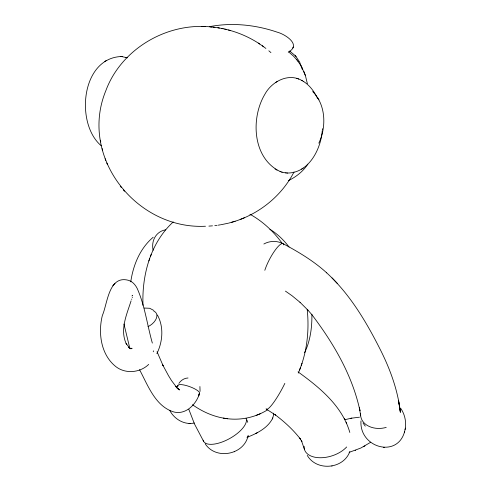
<?xml version="1.0" encoding="UTF-8"?>
<svg xmlns="http://www.w3.org/2000/svg" width="491" height="491" viewBox="0 0 491 491"><rect width="100%" height="100%" fill="white"/><g stroke="black" fill="none" stroke-linecap="round" stroke-linejoin="round"><path stroke-width="0.74" d="M272.677 418.185L273.444 415.484L273.462 413.164M322.366 129.599L322.421 128.74M132.306 297.35L132.269 297.687M322.256 130.747C320.832 149.479 308.495 173.47 287.045 173.016M132.3 295.76L132.349 295.269M405.278 428.471C406.395 421.585 404.75 414.312 400.846 408.537M200.076 391.388L199.911 386.521M130.759 281.828C133.202 265.066 140.015 248.36 153.223 237.214M360.977 420.94C359.167 448.393 399.514 459.159 405.136 429.275M405.075 429.607L405.339 428.14M153.26 351.789L153.474 350.826M248.194 435.284C244.549 454.709 216.009 460.49 205.183 443.796M288.26 52.126C302.063 44.896 285.026 34.155 277.182 32.16C255.578 24.765 231.838 22.31 209.332 26.698M173.243 221.926C150.442 242.818 141.764 275.218 143.004 305.334M298.27 373.105C307.016 353.176 309.453 330.866 307.194 309.336M131.085 300.836C126.733 314.627 119.374 330.32 126.672 344.572L126.089 343.412L129.747 348.334L128.599 347.211L130.661 348.714L129.219 347.935L131.226 348.751L129.679 348.365L132.116 348.309L130.526 348.714L131.539 348.377M404.4 432.166L404.504 431.847M148.853 260.942L149.645 258.788M150.522 256.357L151.289 254.277M299.59 369.981L300.351 367.9M301.235 365.47L302.026 363.315M199.641 393.26L198.567 395.881L199.45 393.647C196.216 404.234 186.083 414.883 174.102 412.047C155.365 406.591 147.938 385.361 139.573 369.754M349.838 451.524C343.559 469.151 316.621 471.612 307.237 455.378M246.973 437.364C256.756 433.547 267.362 428.33 272.474 418.651M272.345 418.94L272.8 417.89M292.857 48.026L293.023 47.658M293.127 47.418L293.287 47.044M176.766 387.958L177.914 385.38M131.625 299.424L131.809 299.019M304.629 352.679C310.349 340.779 312.098 327.331 311.889 314.24M318.837 143.157C326.552 126.881 325.895 104.749 312.675 91.522M156.881 353.606C162.748 341.754 163.969 326.791 157.384 314.964M132.159 295.772L132.018 296.03M294.023 171.967C280.926 197.419 256.302 216.273 228.591 223.11M152.345 343.086C147.183 324.925 144.925 305.77 137.185 288.432C135.412 284.872 132.558 281.521 128.617 280.361C108.615 274.715 107.492 303.966 102.355 315.48C97.954 333.101 100.919 354.95 116.005 366.746C125.659 374.148 140.082 372.779 148.693 364.408M307.826 164.16C303.088 171.402 296.079 176.963 288.309 180.657M178.902 383.367C180.915 380.322 184.328 378.082 188.028 377.984M114.974 283.313L112.82 285.805M120.958 56.533C80.88 58.509 75.252 123.99 101.281 145.784M302.284 80.739C288.64 72.392 271.64 81.561 264.809 94.389C250.453 118.472 252.607 158.802 280.631 171.733M370.674 442.268L360.842 448.019L349.132 452.377M105.909 60.724L106.394 60.405M104.822 61.436L105.405 61.056M275.647 82.513L276.23 82.132M276.734 81.801L277.219 81.481M301.609 169.143L302.094 168.824M302.597 168.499L303.18 168.112M267.656 409.776C255.424 417.46 240.449 420.646 226.161 418.541M255.793 433.504L257.388 432.645M363.346 446.779L364.942 445.914M263.87 244.002C269.706 240.694 277.127 240.602 283.074 243.683C298.516 251.932 313.688 260.997 326.681 272.836M234.232 451.794L234.655 451.597M240.197 219.465L244.616 217.666M256.192 415.392L260.218 413.76M247.636 437.119L247.998 436.99M355.196 450.394L355.552 450.259M231.371 222.362L235.171 221.214M345.081 419.676L350.721 418.326M228.045 223.252L221.208 224.682M331.72 466.063L332.112 465.984M194.295 423.009C184.487 425.224 174.256 419.185 169.806 410.482M351.372 418.203L359.498 417.184M350.347 418.4L351.808 418.117M220.625 224.78L218.299 225.148M144.219 308.047L149.687 308.274L153.91 310.496M217.126 225.314L214.8 225.602M212.48 225.842L208.902 226.112M205.484 226.241C136.461 229.776 78.713 156.942 105.78 90.835C121.32 48.658 167.486 21.954 211.713 27.005M201.304 26.489L202.857 26.52M203.44 26.52L205.213 26.551M189.017 423.426L190.072 423.457M384.183 447.454L384.619 447.467M383.569 447.436L384.091 447.448M121.829 56.6L127.408 57.828M120.467 56.496L122.394 56.643M280.079 171.549L283.626 172.58L287.536 173.053M285.609 172.906L286.173 172.949M178.92 389.412L178.129 389.338L179.7 389.879L177.957 388.651L179.129 389.793L175.606 386.368L176.711 387.448L171.488 380.543L168.523 375.713L162.576 364.69L163.159 365.85L157.04 351.716M213.131 27.158C229.708 28.938 245.856 34.781 259.733 44.03M210.142 26.839L214.898 27.343M192.484 404.725C202.2 411.593 213.376 416.669 225.209 418.393M223.393 418.129L227.707 418.762M217.894 27.766L219.44 28.048M221.404 28.404L223.117 28.717M228.487 30.019L230.132 30.436M224.682 29.061L226.179 29.442M296.699 78.407L297.208 78.572M298.197 78.891L298.749 79.076M125.874 57.33L126.383 57.496M281.619 172.053L282.129 172.218M289.985 51.34L295.349 55.741M289.524 51.089L290.298 51.518M249.937 214.248C262.802 221.331 273.751 231.66 282.325 243.53M266.318 409.113L275.586 415.073L275.052 414.674C284.412 421.714 293.158 429.711 300.351 438.979L299.651 438.064L301.916 441.55L301.351 440.372L304.42 449.308M303.26 81.316C309.207 84.943 313.632 90.663 316.707 96.831M275.028 168.996L275.568 169.309M276.543 169.886L277.047 170.181M301.781 80.45L303.8 81.629M269.872 229.279C277.397 233.796 283.761 240.062 289.07 247.01M285.437 291.114L292.047 295.742L300.081 302.352M298.031 371.877C319.512 387.387 342.258 405.953 349.819 432.454M262.249 45.761L265.889 48.437M258.34 43.079L263.71 46.762M288.825 52.058L293.471 56.084L297.024 60.055M268.835 50.8L270.934 52.617M326.558 272.732C350.101 294.262 366.513 322.237 380.734 350.476C390.425 369.883 397.919 390.584 400.361 412.244L398.551 400.803L400.177 410.077M299.958 302.241L307.974 310.195M332.051 277.924L337.262 283.356M295.797 56.256L299.651 62.056L302.327 69.477M295.103 55.465L296.055 56.551M307.906 310.122L311.902 314.713C333.542 343.234 352.415 375.4 359.952 410.752L359.443 407.849L360.67 415.889M120.277 186.218L121.394 187.574M123.37 189.937L124.456 191.257M365.292 426.163L363.021 422.99M297.957 61.265L300.934 65.726M296.674 59.607L298.313 61.731M301.683 67.04L305.427 75.596L307.36 83.666M300.645 65.229L301.977 67.549M317.984 98.132L318.199 98.519M318.708 99.446L318.923 99.839M203.569 441.274L194.54 424.095L188.826 409.334M344.259 418.283L344.829 419.461M346.106 422.107L346.701 423.352M317.002 97.464L317.585 98.728M105.129 158.759L105.768 160.379M106.805 162.981L107.437 164.583M305.427 75.596L303.782 71.269M246.918 420.008L247.734 422.297M129.906 348.628L123.941 323.986M102.159 148.62L102.496 150.301M100.422 140.23L100.759 141.917M177.957 386.221A11.563 2.934 20.1 0 1 189.857 386.705A11.563 2.934 20.1 0 1 198.984 393.966M153.892 311.214A11.563 7.015 -34 0 1 156.371 318.321A11.563 7.015 -34 0 1 148 326.644M246.095 418.326A24.176 10.207 -29 0 1 227.91 439.476A24.176 10.207 -29 0 1 203.157 440.188M284.841 383.385A24.176 3.928 -61.3 0 1 266.091 408.8M346.664 446.976A24.176 14.27 -17.7 0 1 319.923 457.747A24.176 14.27 -17.7 0 1 304.138 446.319M153.112 250.293A19.971 17.265 53.7 0 1 165.571 229.813M264.815 270.296A19.971 4.64 -62.2 0 1 275.592 249.575A19.971 4.64 -62.2 0 1 283.81 244.941M399.514 407.825A19.971 14.976 -8.1 0 1 400.361 412.004M386.227 427.397A19.971 14.976 -8.1 0 1 360.633 413.612"/></g></svg>
